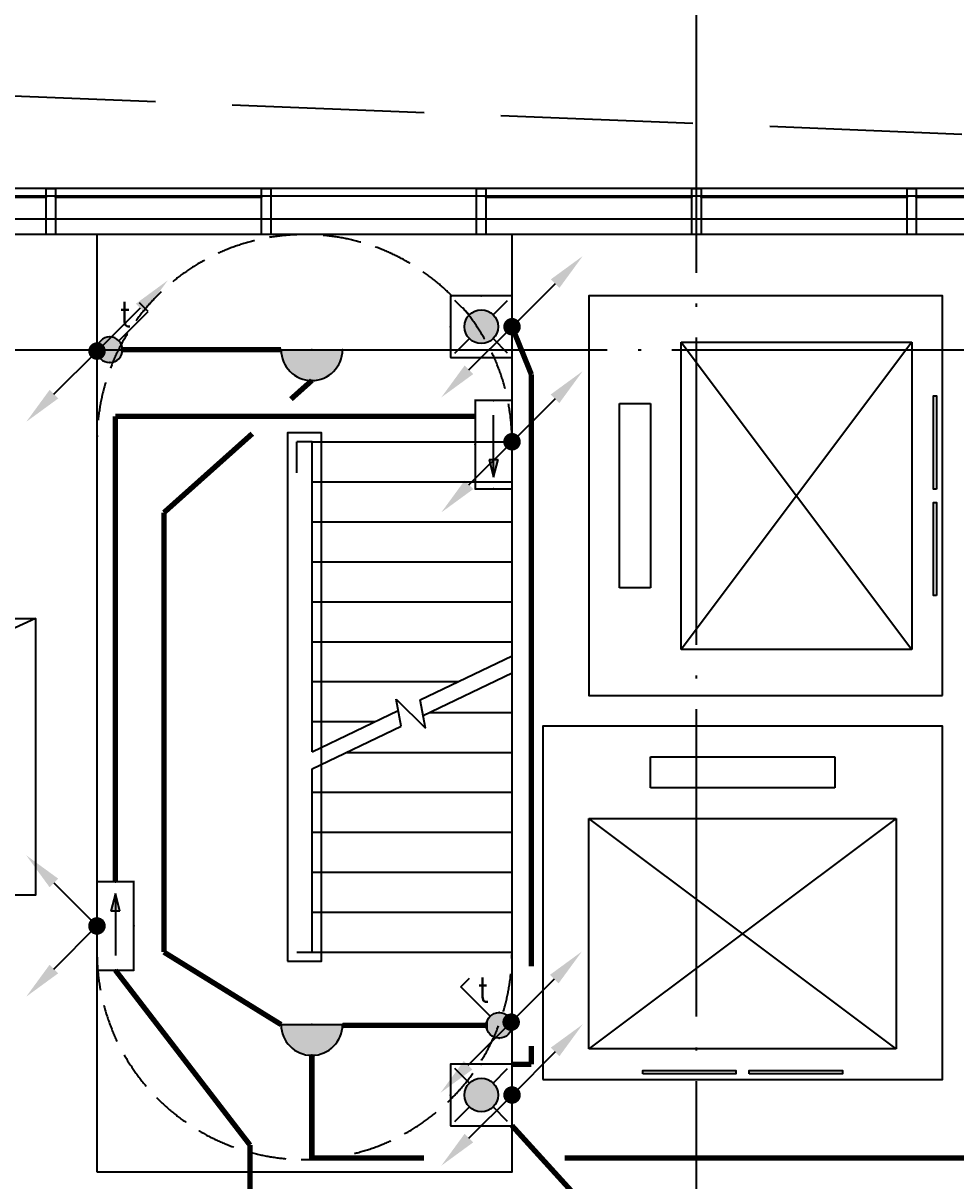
# Model space of a CAD drawing. Extents: x -2209072 to 495824, y -92434 to 572724.
# Drawn here: x 20820 to 26887, y 102891 to 110426 of the extents above; entities that cross this region are included whole.
import ezdxf
from ezdxf.enums import TextEntityAlignment as Align
from ezdxf.xclip import XClip

# ---------------------------------------------------------------- set-up
doc = ezdxf.new("R2010")
doc.units = 0
doc.header["$LTSCALE"] = 1000
doc.header["$MEASUREMENT"] = 0
for name, pattern in [('6#7#幕墙$0$DASH', [0.35, 0.25, -0.1]), ('DASH', [0.35, 0.25, -0.1]), ('X-104 6#7#平面$0$DOTE', [2.4200000000000004, 2, -0.2, 0.02, -0.2]), ('梯段6、7$0$DASH', [0.35, 0.25, -0.1])]:
    doc.linetypes.add(name, pattern=pattern)
doc.layers.get('0').update_dxf_attribs({"linetype": 'CONTINUOUS'})
doc.layers.get('Defpoints').update_dxf_attribs({"linetype": 'CONTINUOUS'})
for name, color, linetype in [('6#7#幕墙$0$A-C_玻璃幕墙', 140, 'CONTINUOUS'), ('6#7#幕墙$0$A-O_屋面', 201, 'CONTINUOUS'), ('6#7#幕墙$0$A-TECH_结构', 21, 'CONTINUOUS'), ('6#7#幕墙$0$A-金属背板', 30, 'CONTINUOUS'), ('EQUIP-照明', 3, 'CONTINUOUS'), ('LWIRE', 4, 'CONTINUOUS'), ('WIRE-应急', 2, 'DASH'), ('WIRE-照明', 1, 'CONTINUOUS'), ('X-104 6#7#平面$0$01-标注_轴线坐标', 132, 'CONTINUOUS'), ('X-104 6#7#平面$0$A-E_电梯', 171, 'CONTINUOUS'), ('X-104 6#7#平面$0$A-TECH_结构', 21, 'CONTINUOUS'), ('X-104 6#7#平面$0$A_AXIS-轴线', 36, 'X-104 6#7#平面$0$DOTE'), ('X-104 6#7#平面$0$水-消防_消火栓', 41, 'CONTINUOUS'), ('梯段6、7$0$A-E_楼梯', 171, 'CONTINUOUS')]:
    doc.layers.add(name, color=color, linetype=linetype)
doc.styles.add('_TEL_DIM', font='SIMPLEX', dxfattribs={"width": 0.8, "height": 3.5, "bigfont": 'HZTXT'})
doc.styles.get("Standard").update_dxf_attribs({"font": 'gbenor.shx', "bigfont": 'gbcbig.shx'})

# ---------------------------------------------------------------- blocks, each defined once
blk = doc.blocks.new('$equip$00001168')
blk.add_line((-0.5, 0), (0.5, 0))
blk.add_arc((0, 0), 0.5, 180, 0)
for p in [(-0.5, 0), (0, 0), (0.5, 0), (0, -0.5)]:
    blk.add_point(p)
for points in [[(0.4330127018911298, -0.25), (-0.4330127018911298, -0.25), (0.5, 0), (-0.5, 0)], [(0.25, -0.4330127018911298), (-0.25, -0.4330127018911298), (0.4330127018911298, -0.25), (-0.4330127018911298, -0.25)], [(0, -0.5), (0, -0.5), (0.25, -0.4330127018911298), (-0.25, -0.4330127018911298)]]:
    blk.add_solid(points)
at = {"flags": 9}
blk.add_attdef('A', (0, 0), '', height=2e-05, dxfattribs=at)
blk = doc.blocks.new('$equip$00001822')
for p, q in [((0.1473139127483591, 0.3556472460822988), (0.625, 0.8333333333339397)), ((0.625, 0.8333333333339397), (0.7664213562384248, 0.6919119770955149))]:
    blk.add_line(p, q)
blk.add_circle((0, 0.2083333333339397), 0.2083333333334168)
for p in [(0, 0.4166666666660603), (-0.2083333333357587, 0.2083333333339397), (0.2083333333357587, 0.2083333333339397), (-0.01544940226449398, 0.0005736313996749232)]:
    blk.add_point(p)
for points in [[(-0.1041666666715173, 0.3887552924552438), (0.1041666666715173, 0.3887552924552438), (-0.1804219591213041, 0.312500000001819), (0.1804219591213041, 0.312500000001819)], [(0, 0.4166666666660603), (0, 0.4166666666660603), (-0.1041666666715173, 0.3887552924552438), (0.1041666666715173, 0.3887552924552438)], [(-0.1804219591213041, 0.312500000001819), (0.1804219591213041, 0.312500000001819), (-0.2083333333284827, 0.2083333333339397), (0.2083333333284827, 0.2083333333339397)], [(-0.1804219591213041, 0.1041666666660603), (0.1804219591213041, 0.1041666666660603), (-0.2083333333284827, 0.2083333333339397), (0.2083333333284827, 0.2083333333339397)], [(-0.1041666666715173, 0.02791137421263556), (0.1041666666715173, 0.02791137421263556), (-0.1804219591213041, 0.1041666666660603), (0.1804219591213041, 0.1041666666660603)], [(0, 1.818989403545856e-12), (0, 1.818989403545856e-12), (-0.1041666666715173, 0.02791137421263556), (0.1041666666715173, 0.02791137421263556)]]:
    blk.add_solid(points)
at = {"color": 7, "style": '_TEL_DIM'}
blk.add_attdef('$TEXT$', text='', height=0.4, dxfattribs=at).set_placement((0.5805799275694881, 0.4645799965601327), align=Align.MIDDLE_CENTER)
at = {"color": 7, "style": '_TEL_DIM', "flags": 1}
blk.add_attdef('A', text='', height=2e-05, dxfattribs=at).set_placement((0, 0), align=Align.MIDDLE_CENTER)
blk = doc.blocks.new('$TelecSys$00000080')
for p, q in [((-0.7000000000007276, -0.7000000000007276), (0, 0)), ((0.1041666666678793, 0.1041666666660603), (0.1041666666678793, 0.1041666666660603)), ((-0.1041666666678793, -0.1041666666660603), (-0.1041666666678793, -0.1041666666660603))]:
    blk.add_line(p, q)
at = {"const_width": 0.1425}
blk.add_lwpolyline([(0.07125000000087311, 0, 1), (-0.07125000000087311, 0, 1)], format="xyb", close=True, dxfattribs=at)
blk.add_solid([(-0.6300000000010186, -0.7700000000004366), (-0.7700000000004366, -0.6299999999991996), (-1.150000000001455, -1.149999999999636)])
at = {"width": 0.8, "flags": 9}
blk.add_attdef('A', (0, 0), '', height=2e-05, rotation=180, dxfattribs=at)
blk = doc.blocks.new('$TelecSys$00000079')
for p, q in [((0.7000000000007276, 0.7000000000007276), (0, 0)), ((0.1041666666678793, 0.1041666666660603), (0.1041666666678793, 0.1041666666660603)), ((-0.1041666666678793, -0.1041666666660603), (-0.1041666666678793, -0.1041666666660603))]:
    blk.add_line(p, q)
at = {"const_width": 0.1425}
blk.add_lwpolyline([(-0.07125000000087311, 0, 1), (0.07125000000087311, 0, 1)], format="xyb", close=True, dxfattribs=at)
blk.add_solid([(0.6300000000010186, 0.7700000000004366), (0.7700000000004366, 0.6299999999991996), (1.150000000001455, 1.149999999999636)])
at = {"width": 0.8, "flags": 9}
blk.add_attdef('A', (0, 0), '', height=2e-05, dxfattribs=at)
blk = doc.blocks.new('$equip$00002604')
blk.add_hatch(color=256).paths.add_polyline_path([(0.2745181131831487, 0.5000125000005937, 1), (-0.2744993631858961, 0.5000125000005937, 1)])
for p, q in [((-0.4285620535811177, 0.9285839285730617), (-0.1940976152691292, 0.6941194902610732)), ((0.1941163652627438, 0.6941194902683492), (0.4285808035638183, 0.9285839285730617)), ((-0.4285620535811177, 0.07144107142812572), (-0.1940976152691292, 0.3059055097401142)), ((0.1941163652627438, 0.3059055097328383), (0.4285808035638183, 0.07144107142812572))]:
    blk.add_line(p, q)
at = {"const_width": 0.02}
blk.add_lwpolyline([(-0.4999906250013737, 1.000012500000594), (-0.4999906250013737, 1.250000059371814e-05), (0.5000093749986263, 1.250000059371814e-05), (0.5000093749986263, 1.000012500000594), (-0.4999906250013737, 1.000012500000594), (-0.4999906250013737, 1.250000059371814e-05)], dxfattribs=at)
blk.add_lwpolyline([(-0.4999906250013737, 1.000012500000594), (-0.4999906250013737, 1.250000059371814e-05), (0.5000093749986263, 1.250000059371814e-05), (0.5000093749986263, 1.000012500000594)], close=True)
blk.add_circle((9.374998626299202e-06, 0.5000125000005937), 0.2745087381843628)
for p in [(9.374998626299202e-06, 1.000012500000594), (-0.4999906250013737, 0.5000125000005937), (0.5000093749986263, 0.5000125000005937), (0, 0)]:
    blk.add_point(p)
at = {"color": 7, "style": '_TEL_DIM', "flags": 1}
blk.add_attdef('A', text='', height=2.5e-05, dxfattribs=at).set_placement((0, 0), align=Align.MIDDLE_CENTER)
blk = doc.blocks.new('$equip_U$00000292(HT0843)')
for p in [(9.374998626299202e-06, 1.000012500000594), (-0.4999906250013737, 0.5000125000005937), (0.5000093749986263, 0.5000125000005937)]:
    blk.add_point(p)
blk.add_blockref('$equip$00002604', (0, 0))
at = {"color": 7, "style": '_TEL_DIM', "flags": 1}
for tag in ['REMARK', 'A']:
    blk.add_attdef(tag, text='', height=2.5e-05, dxfattribs=at).set_placement((0, 0), align=Align.MIDDLE_CENTER)
blk = doc.blocks.new('$equip$00002541')
blk.add_hatch(color=256).paths.add_polyline_path([(-0.2400000000016007, 0.3719999999993888), (-0.5280000000020664, 0.2999999999992724), (-0.2400000000016007, 0.227999999999156)])
for p, q in [((-0.7199999999975262, 0.5999999999949068), (-0.7199999999975262, 0)), ((0.7199999999975262, 0.5999999999949068), (-0.7199999999975262, 0.5999999999949068)), ((0.7199999999975262, 0), (0.7199999999975262, 0.5999999999949068)), ((-0.2400000000016007, 0.3719999999993888), (-0.5280000000020664, 0.2999999999992724)), ((-0.5280000000020664, 0.2999999999992724), (-0.2400000000016007, 0.227999999999156)), ((-0.2400000000016007, 0.3719999999993888), (-0.2400000000016007, 0.227999999999156)), ((-0.7199999999975262, 0), (0.7199999999975262, 0))]:
    blk.add_line(p, q)
at = {"color": 7}
blk.add_line((-0.4800000000032014, 0.2999999999992724), (0.4800000000032014, 0.2999999999992724), dxfattribs=at)
at = {"const_width": 0.03}
blk.add_lwpolyline([(-0.7199999999975262, 0.5999999999949068), (-0.7199999999975262, 0), (0.7199999999975262, 0), (0.7199999999975262, 0.5999999999949068), (-0.7199999999975262, 0.5999999999949068), (-0.7199999999975262, 0)], dxfattribs=at)
for p in [(0, 0.5999999999949068), (-0.7199999999975262, 0.2999999999956344), (0.7199999999975262, 0.2999999999956344), (0, 0)]:
    blk.add_point(p)
at = {"color": 7, "style": '_TEL_DIM', "flags": 1}
blk.add_attdef('A', text='', height=2e-05, dxfattribs=at).set_placement((0, 0), align=Align.MIDDLE_CENTER)
blk = doc.blocks.new('梯段6、7')
at = {"color": 8, "linetype": '梯段6、7$0$DASH'}
for centre, radius, start, end in [((49800.00311367554, 3400.000000096537), 1350.000000000002, 0, 180), ((49800.00311367547, -6699.999999936466), 1350.000000000002, 0, 180), ((49800.00311367059, -9819.999999936525), 1350.000000000002, 180, 0), ((49800.00311368037, -16500.0036340596), 1350.000000000002, 0, 180), ((49800.00311366576, -19819.99999996959), 1350, 180, 0), ((20965.47970799168, -27260.00000000224), 1649.999999999774, 0, 180), ((49800.00311367547, -27020.00000000259), 1350.000000000002, 0, 180), ((20965.47970799194, -29600.00000000259), 1649.999999999774, 180, 0), ((49800.00311363724, -29879.99050598426), 1350.000000000002, 180, 0), ((49800.00311368033, -57378.12996616081), 1350.000000000002, 0, 180), ((20965.47970799173, -58198.12996616081), 1649.999999999778, 0, 180), ((49800.00311367551, -59458.12996616078), 1350.000000000002, 180, 0), ((20965.47970799188, -60358.12996616084), 1649.999999999774, 180, 0), ((49800.00311367546, -67528.12996619378), 1350.000000000002, 0, 180), ((20965.47970799168, -68018.12996619346), 1649.999999999774, 0, 180), ((49800.00311367064, -70128.1263565169), 1350.000000000002, 180, 0), ((20965.47970799194, -70358.12996619387), 1649.999999999774, 180, 0), ((49800.00311368039, -79978.12996622684), 1350.000000000002, 180, 0)]:
    blk.add_arc(centre, radius, start, end, dxfattribs=at)
at = {"layer": 'Defpoints'}
for points in [[(44800.0010378748, 6850.000000096596), (54800.00103786729, 6850.000000096537), (54800.00103786727, -3149.999999936525), (44800.00103787478, -3149.999999936525)], [(51150.00311368064, 4950.000000096508), (48450.0031136757, 4950.000000096596), (48450.00311367573, -1149.999999903375), (51150.00311368058, -1149.999999903463)], [(44800.00103787472, -3149.999999936583), (54800.00103786722, -3149.999999936525), (54800.00103786726, -13149.99999996959), (44800.00103787472, -13149.99999996953)], [(51150.00311368032, -5149.999999936583), (48450.00311367546, -5149.999999936525), (48450.00311367548, -11249.99999993655), (51150.00311368036, -11249.99999993652)], [(44800.00103787472, -13149.99999996953), (54800.00103786726, -13149.99999996959), (54800.00103786726, -23150.00000000259), (44800.00103787474, -23150.00000000259)], [(51150.00311367546, -15149.99999996956), (48450.00311367059, -15149.99999996956), (48450.00311367061, -21249.99999996959), (51150.00311367546, -21249.99999996959)], [(15665.47763219092, -23150.00000000268), (25665.47763218347, -23150.00000000265), (25665.47763218347, -33150.00000003559), (15665.47763219092, -33150.00000003568)], [(44800.00103787474, -23150.00000000259), (54800.00103786726, -23150.00000000259), (54800.00103786725, -33150.00000003568), (44800.00103787474, -33150.00000003565)], [(19315.47970798681, -24850.00000000265), (22615.47970799168, -24850.00000000265), (22615.47970799168, -31250.00000000268), (19315.47970798681, -31250.00000000259)], [(48450.00311367059, -25150.00000000265), (51150.00311367547, -25150.00000000259), (51150.00311367547, -31250.00000000256), (48450.00311367059, -31250.00000000265)], [(15665.47763219097, -53908.12996616078), (25665.47763218347, -53908.12996616078), (25665.47763218352, -63908.12996619384), (15665.47763219094, -63908.12996619381)], [(44800.00103787474, -53908.12996616081), (54800.00103786722, -53908.12996616078), (54800.00103786725, -63908.12996619381), (44800.00103787474, -63908.12996619381)], [(19315.4797079867, -55608.12996616084), (22615.47970799159, -55608.12996616084), (22615.47970799156, -62008.12996616084), (19315.4797079867, -62008.12996616078)], [(51150.00311368032, -55908.12996616081), (48450.00311367543, -55908.12996616081), (48450.00311367546, -62008.12996616078), (51150.00311368036, -62008.12996616084)], [(15665.47763219094, -63908.12996619381), (25665.47763218349, -63908.12996619381), (25665.47763218349, -73908.12996622684), (15665.47763219097, -73908.12996622687)], [(44800.00103787474, -63908.12996619381), (54800.00103786722, -63908.12996619381), (54800.00103786726, -73908.12996622684), (44800.00103787472, -73908.12996622684)], [(19315.4797079917, -65608.12996619387), (22615.47970799656, -65608.12996619387), (22615.47970799659, -72008.12996619387), (19315.47970799173, -72008.12996619387)], [(51150.00311368032, -65908.12996619381), (48450.00311367544, -65908.12996619387), (48450.00311367547, -72008.12996619384), (51150.00311368034, -72008.12996619384)], [(15665.477632191, -73908.12996622687), (25665.47763218349, -73908.12996622684), (25665.47763218352, -83908.1299662599), (15665.477632191, -83908.1299662599)], [(44800.00103787475, -73908.12996622687), (54800.00103786726, -73908.12996622684), (54800.00103786727, -83908.1299662599), (44800.00103787474, -83908.12996625988)], [(19315.47970798673, -75608.12996622693), (22615.47970799159, -75608.1299662269), (22615.47970799156, -82008.1299662269), (19315.47970798673, -82008.12996622693)], [(51150.00311368036, -75908.12996622687), (48450.00311367544, -75908.12996622684), (48450.00311367548, -82008.12996622684), (51150.00311368042, -82008.12996622684)]]:
    blk.add_lwpolyline(points, close=True, dxfattribs=at)
for points in [[(47328.13509098372, -61608.12996616078), (52127.8370705538, -61608.12996616078)], [(47328.13509098369, -71608.12996619378), (52127.83707055378, -71608.12996619378)], [(47328.13509098372, -81608.12996622687), (52127.83707055381, -81608.12996622678)]]:
    blk.add_lwpolyline(points, dxfattribs=at)
at = {"layer": '梯段6、7$0$A-E_楼梯'}
for p, q in [((49850.00311367544, -16499.99999996959), (49750.00311367054, -16499.99999996953)), ((49750.00311367055, -16699.99999996959), (49750.00311367054, -16499.99999996953)), ((49850.00311367547, -18516.5383014743), (49850.00311367544, -16499.99999996959)), ((49850.00311367544, -16499.99999996959), (51150.00311367548, -16499.99999996953)), ((49910.00311366803, -16699.99999996959), (49910.00311366802, -16499.99999996959)), ((49910.00311366802, -16499.99999996959), (51150.00311367548, -16499.99999996953)), ((51150.00311367546, -17892.53830147415), (51150.00311367547, -16699.99999996962)), ((49850.00311367544, -16759.99999996959), (51150.00311367548, -16759.99999996959)), ((49850.00311367547, -17019.99999996959), (51150.00311367548, -17019.99999996953)), ((49850.00311367546, -17279.99999996959), (51150.00311367546, -17279.99999996953)), ((49850.00311367548, -17539.99999996953), (51150.00311367546, -17539.99999996959)), ((49850.00311367548, -17799.99999996953), (51150.00311367547, -17799.99999996959)), ((50553.44414001248, -18178.8866088324), (51150.00311367548, -17892.53830147409)), ((50572.56100925029, -18280.63390858911), (51150.0031136755, -18003.46169846502)), ((51150.00311367546, -19819.99999996959), (51150.0031136755, -18003.46169846502)), ((49850.00311367548, -18059.99999996959), (50801.12457514326, -18059.99999996959)), ((50428.57100245611, -18349.74911185022), (50395.62278177442, -18174.38606236456)), ((50395.62278177442, -18174.38606236456), (50587.93096954554, -18362.43872390778)), ((50587.93096954554, -18362.43872390778), (50553.44414001248, -18178.8866088324)), ((49850.00311367548, -18516.53830147412), (50409.45413321827, -18248.00181209357)), ((50615.54831887432, -18259.9999999695), (51150.00311367544, -18259.99999996956)), ((49850.00311367546, -18319.99999996959), (50259.45790847656, -18319.99999996959)), ((49850.00311367547, -18627.46169846499), (50428.57100245611, -18349.74911185022)), ((50073.88165220765, -18519.99999996959), (51150.00311367547, -18519.99999996953)), ((49850.00311367548, -19819.99999996959), (49850.00311367547, -18627.46169846499)), ((49850.00311367547, -18779.99999996956), (51150.00311367548, -18779.9999999695)), ((49850.00311367544, -19039.99999996956), (51150.00311367546, -19039.99999996956)), ((49850.00311367547, -19299.9999999695), (51150.00311367546, -19299.99999996956)), ((49850.00311367547, -19559.99999996953), (51150.00311367546, -19559.99999996956)), ((49750.00311367058, -19819.99999996953), (49852.73716575759, -19819.99999996959)), ((49850.00311367548, -19819.99999996959), (51150.00311367546, -19819.99999996959)), ((49750.00311370398, -27020.00000000265), (49850.00311367061, -27020.00000000262)), ((65868.2518914072, -53274.68419681478), (106225.487226869, -53274.68419681478)), ((66772.08878844205, -53642.5220346525), (68592.08878844205, -54824.95446708499)), ((66706.71224821625, -53743.14960536809), (68845.65029137098, -55132.79230492283)), ((66838.5272855135, -56653.06257519309), (68977.46532866826, -55263.41987563836)), ((65909.85493770942, -56514.14365627419), (63784.49059929526, -56514.14365627422)), ((66542.08878844243, -56514.14365627422), (65909.85493770942, -56514.14365627419)), ((66572.08878844237, -56634.14365627416), (63784.49059929524, -56634.14365627419)), ((66542.08878844244, -56676.73623493291), (68845.650291371, -58173.33284546339)), ((66772.08878844205, -56683.06257519315), (68592.08878844205, -57865.49500762558)), ((66802.08878844243, -59524.68419681478), (64634.40468344954, -59524.68419681481)), ((66792.02932894987, -59524.68419681481), (106225.487226869, -59524.68419681478)), ((49690.00311367543, -78442.12996622684), (49690.00311367538, -77318.12996622623)), ((49690.00311367538, -77318.12996622623), (49910.00311367548, -77318.12996622623)), ((49910.00311367548, -77318.12996622623), (49910.00311367551, -80038.12996622667)), ((49750.00311367543, -78418.12996622687), (49750.0031136754, -77378.1299662262)), ((49750.0031136754, -77378.1299662262), (49850.00311367546, -77378.12996622626)), ((49850.00311367546, -77378.12996622626), (49850.0031136755, -80038.12996622667)), ((48450.0031136755, -80108.12996622684), (48450.0031136755, -80048.12996622681)), ((49910.00311367551, -80038.12996622667), (49850.0031136755, -80038.12996622667))]:
    blk.add_line(p, q, dxfattribs=at)
for points in [[(49690.00311363903, -19879.99999996962), (49910.00311363912, -19879.99999996976), (49910.00311366862, -16439.99999996953), (49690.00311366862, -16439.99999996962), (49690.00311363903, -19879.99999996962)], [(49690.00311370401, -29360.00000000262), (49690.00311370401, -26960.00000000262), (49910.00311370399, -26960.00000000265), (49910.00311370399, -29880.00000000265)], [(51150.00311363724, -29879.99050598429), (51150.00311367546, -29620.00000000262)], [(66542.08878844244, -53443.60311573357), (66542.08878844243, -53274.68419681478), (66153.67404060112, -53274.68419681475)], [(66542.08878844243, -53304.68419681478), (66542.08878844243, -53704.68419681481), (66342.08878844243, -53704.68419681475), (66342.08878844243, -53304.68419681478)], [(68882.08878844208, -54963.87338600389), (68882.08878844208, -54794.95446708493), (68622.08878844208, -54794.95446708496), (68622.08878844208, -54626.03554816605), (68362.08878844208, -54626.03554816605), (68362.08878844211, -54457.11662924709), (68102.0887884421, -54457.11662924706), (68102.08878844207, -54288.1977103283), (67842.08878844207, -54288.1977103283), (67842.0887884421, -54119.27879140934), (67582.08878844212, -54119.27879140931), (67582.08878844211, -53950.35987249037), (67322.0887884421, -53950.35987249043), (67322.0887884421, -53781.44095357147), (67062.08878844211, -53781.44095357147), (67062.08878844211, -53612.5220346525), (66802.08878844211, -53612.5220346525), (66802.08878844244, -53443.60311573357), (66542.08878844244, -53443.60311573357)], [(68852.08878844207, -54963.87338600389), (68852.08878844207, -54824.95446708496), (68592.08878844205, -54824.95446708499), (68592.08878844208, -54656.03554816602), (68332.0887884421, -54656.03554816602), (68332.08878844208, -54487.11662924715), (68072.08878844207, -54487.11662924712), (68072.0887884421, -54318.19771032827), (67812.08878844208, -54318.19771032827), (67812.08878844208, -54149.27879140939), (67552.0887884421, -54149.27879140936), (67552.0887884421, -53980.3598724904), (67292.08878844211, -53980.35987249037), (67292.08878844208, -53811.44095357152), (67032.08878844208, -53811.44095357152), (67032.08878844211, -53642.52203465253), (66772.08878844205, -53642.5220346525), (66772.08878844237, -53473.6031157336), (66542.08878844243, -53473.60311573363)], [(66802.08878844243, -56484.14365627419), (66802.08878844246, -56315.22473735522), (67062.08878844243, -56315.22473735525), (67062.08878844243, -56146.30581843632), (67322.08878844243, -56146.30581843635), (67322.08878844243, -55977.38689951738), (67582.08878844243, -55977.38689951738), (67582.08878844244, -55808.46798059859), (67842.08878844244, -55808.46798059857), (67842.08878844243, -55639.54906167966), (68102.08878844242, -55639.54906167966), (68102.0887884424, -55470.6301427607), (68362.08878844239, -55470.63014276072), (68362.0887884424, -55301.71122384179), (68622.08878844242, -55301.71122384173), (68622.0887884424, -55132.79230492286), (68882.0887884424, -55132.79230492288), (68882.08878844208, -54963.87338600389), (69142.08878844205, -54963.87338600389)], [(66832.08878844243, -56484.14365627419), (66832.08878844243, -56345.22473735528), (67092.08878844243, -56345.22473735528), (67092.08878844244, -56176.30581843635), (67352.08878844244, -56176.30581843635), (67352.08878844243, -56007.38689951741), (67612.08878844243, -56007.38689951741), (67612.0887884424, -55838.46798059862), (67872.08878844243, -55838.46798059862), (67872.08878844242, -55669.54906167963), (68132.08878844242, -55669.54906167963), (68132.0887884424, -55500.63014276072), (68392.0887884424, -55500.6301427607), (68392.0887884424, -55331.71122384176), (68652.08878844242, -55331.71122384176), (68652.08878844242, -55162.79230492283), (68912.08878844246, -55162.79230492286), (68912.08878844211, -54993.87338600386), (69142.08878844207, -54993.87338600386)], [(69112.08878844214, -54993.87338600389), (69112.08878844214, -55393.87338600386), (68912.08878844214, -55393.87338600386), (68912.08878844211, -54993.87338600386)], [(68882.0887884421, -58004.41392654451), (68882.08878844208, -57835.49500762558), (68622.08878844208, -57835.49500762558), (68622.08878844212, -57666.57608870658), (68362.0887884421, -57666.57608870664), (68362.0887884421, -57497.65716978774), (68102.08878844211, -57497.65716978774), (68102.08878844211, -57328.73825086886), (67842.08878844211, -57328.73825086886), (67842.08878844211, -57159.81933194998), (67582.0887884421, -57159.81933194996), (67582.08878844211, -56990.90041303099), (67322.08878844211, -56990.90041303099), (67322.0887884421, -56821.98149411209), (67062.08878844211, -56821.98149411211), (67062.08878844211, -56653.06257519312), (66802.08878844211, -56653.06257519309), (66802.08878844243, -56484.14365627419), (66542.08878844244, -56484.14365627422)], [(68852.08878844207, -58004.41392654454), (68852.08878844208, -57865.49500762555), (68592.08878844205, -57865.49500762558), (68592.08878844208, -57696.57608870661), (68332.0887884421, -57696.57608870658), (68332.08878844207, -57527.65716978771), (68072.08878844207, -57527.65716978771), (68072.08878844208, -57358.73825086889), (67812.08878844208, -57358.73825086886), (67812.0887884421, -57189.81933194996), (67552.08878844207, -57189.81933195001), (67552.08878844208, -57020.90041303102), (67292.08878844208, -57020.90041303105), (67292.08878844211, -56851.98149411209), (67032.08878844211, -56851.98149411209), (67032.08878844208, -56683.06257519312), (66772.08878844205, -56683.06257519315), (66772.08878844237, -56514.14365627425), (66542.08878844243, -56514.14365627422)], [(66772.08878844237, -56514.14365627468), (66772.08878844239, -56914.14365627471), (66572.08878844237, -56914.14365627468), (66572.08878844239, -56514.14365627465)], [(66802.08878844243, -59524.68419681478), (66802.08878844246, -59355.76527789584), (67062.08878844244, -59355.76527789584), (67062.08878844242, -59186.84635897691), (67322.08878844243, -59186.84635897694), (67322.08878844243, -59017.927440058), (67582.08878844243, -59017.927440058), (67582.08878844243, -58849.00852113913), (67842.08878844244, -58849.00852113916), (67842.08878844242, -58680.08960222028), (68102.08878844243, -58680.08960222028), (68102.0887884424, -58511.17068330129), (68362.0887884424, -58511.17068330132), (68362.08878844243, -58342.25176438238), (68622.08878844242, -58342.25176438235), (68622.08878844242, -58173.33284546345), (68882.08878844243, -58173.33284546342), (68882.0887884421, -58004.41392654451), (69142.08878844208, -58004.41392654451)]]:
    blk.add_lwpolyline(points, dxfattribs=at)
for p in [(66792.02932894988, -53443.60311573368), (66792.02932894985, -53612.52203465265), (66792.02932894988, -53781.44095357158), (66792.02932894988, -53950.35987249043), (66792.02932894987, -54119.27879140942), (66792.02932894987, -54288.1977103283), (66792.02932894988, -54457.1166292472), (66792.02932894985, -54626.03554816614), (66792.02932894985, -54794.9544670851), (66792.02932894985, -54963.87338600395), (66792.02932894987, -55132.79230492294), (66792.02932894987, -55301.71122384182), (66792.02932894988, -55470.63014276075), (66792.02932894985, -55639.54906167969), (66792.02932894987, -55808.46798059859), (66792.02932894987, -55977.3868995175), (66792.02932894987, -56146.30581843641), (66792.02932894987, -56315.22473735534), (66792.02932894988, -56484.14365627425), (66792.02932894987, -56653.06257519315), (66792.02932894985, -56821.98149411211), (66792.02932894987, -56990.90041303099), (66792.02932894988, -57159.8193319499), (66792.02932894985, -57328.73825086886), (66792.02932894987, -57497.65716978777), (66792.0293289499, -57666.57608870664), (66792.02932894985, -57835.49500762561), (66792.02932894985, -58004.41392654451), (66792.02932894985, -58173.33284546342), (66792.02932894987, -58342.25176438238), (66792.02932894985, -58511.17068330126), (66792.02932894988, -58680.08960222019), (66792.02932894985, -58849.00852113913), (66792.02932894987, -59017.92744005803), (66792.02932894985, -59186.84635897694), (66792.02932894984, -59355.7652778959)]:
    blk.add_point(p, dxfattribs=at)
blk = doc.blocks.new('X-104 6#7#平面$0$A$C1863634F')
at = {"layer": 'X-104 6#7#平面$0$A_AXIS-轴线'}
for points in [[(25200.00000000012, -4499.999999999927), (25200, 60899.99999999997)], [(-4000.000000000037, 19199.99999999997), (117299.9999999999, 19199.9999999993)]]:
    blk.add_lwpolyline(points, dxfattribs=at)
blk = doc.blocks.new('X-104 6#7#平面$0$efrgh')
at = {"layer": 'X-104 6#7#平面$0$A-TECH_结构'}
blk.add_lwpolyline([(-699.878679235735, 109050.0075828615), (-699.878679235735, 87750.00758286186), (51100.12132076386, 87750.00758286186), (51100.12132076386, 109050.0075828615)], close=True, dxfattribs=at)
blk = doc.blocks.new('X-104 6#7#平面$0$fgh')
at = {"layer": 'X-104 6#7#平面$0$A-TECH_结构'}
blk.add_lwpolyline([(7318.774660488521, -108772.4248333825), (7318.774660488521, -130072.4248333821), (59118.7746604881, -130072.4248333821), (59118.77466048811, -108772.4248333825)], close=True, dxfattribs=at)
blk = doc.blocks.new('X-104 6#7#平面$0$gvhghjjj')
at = {"layer": 'X-104 6#7#平面$0$A-TECH_结构'}
blk.add_lwpolyline([(20900.01358880126, 17450.0077622246), (20440.0068666609, 17240.00766834736), (20299.99988656415, 15650.00771662596)], dxfattribs=at)
blk.add_lwpolyline([(20300.00689274841, 17450.0076684902), (20900.01379594958, 17450.00769673761), (20900.0068159604, 15650.00773232705), (20299.99991275923, 15650.00770407965)], close=True, dxfattribs=at)
blk = doc.blocks.new('A-电梯2623')
for p, q in [((-574.9999999895263, 1900.00000002848), (-574.9999999895263, 2100.00000002848)), ((-574.9999999895263, 2100.00000002848), (624.999999989519, 2100.000000027956)), ((624.999999989519, 2100.000000027956), (624.999999989519, 1900.000000028014)), ((624.999999989519, 1900.000000028014), (-574.9999999895263, 1900.00000002848)), ((-975.0000000027976, 200.0000000191685), (-975.000000002332, 1700.000000013753)), ((-975.000000002332, 1700.000000013753), (1025.000000002092, 1700.000000013055)), ((1025.000000002092, 1700.000000013055), (-975.0000000027976, 200.0000000191685)), ((1025.00000000151, 200.00000001847), (-975.000000002332, 1700.000000013753)), ((1025.000000002092, 1700.000000013055), (1025.00000000151, 200.00000001847)), ((1025.00000000151, 200.00000001847), (-975.0000000027976, 200.0000000191685))]:
    blk.add_line(p, q)
for points in [[(-1275, 0), (1324.999999999998, 0), (1325, 2299.999999999998), (-1275, 2299.999999999998)], [(-625.0000000000091, 38.08112883746435), (-625.0000000000091, 58.97966308710966), (-18.33333333334485, 58.97966308710966), (-18.33333333334485, 38.08112883746435)], [(68.33333333205337, 38.08112883718422), (68.33333333205337, 58.97966308682953), (674.9999999999982, 58.97966308682953), (674.9999999999982, 38.08112883718422)]]:
    blk.add_lwpolyline(points, close=True)
blk = doc.blocks.new('6#7#幕墙')
at = {"layer": '6#7#幕墙$0$A-C_玻璃幕墙'}
blk.add_lwpolyline([(-999.9939339254634, 109350.0204729462), (-999.9939339254342, 87450.00682430677), (51400.00606607419, 87450.00682430688), (51400.00606607427, 109350.0068243065), (-999.9939339254634, 109350.0068243064)], dxfattribs=at)
for points in [[(20970.00606604717, 109350.0068243064), (21030.00606604717, 109350.0068243064), (21030.00606604754, 109049.993175748), (20970.00606604754, 109049.993175748)], [(22370.00606604717, 109350.0068243064), (22430.00606604717, 109350.0068243064), (22430.00606604754, 109049.993175748), (22370.00606604754, 109049.993175748)], [(23770.00606604717, 109350.0068243064), (23830.00606604717, 109350.0068243064), (23830.00606604754, 109049.993175748), (23770.00606604754, 109049.993175748)], [(25170.00606604717, 109350.0068243064), (25230.00606604717, 109350.0068243064), (25230.00606604754, 109049.993175748), (25170.00606604754, 109049.993175748)], [(26570.00606604717, 109350.0068243064), (26630.00606604717, 109350.0068243064), (26630.00606604754, 109049.993175748), (26570.00606604754, 109049.993175748)], [(-949.9939339254634, 109300.0068243064), (-949.9939339254342, 87500.00682430677), (51350.00606607416, 87500.00682430688), (51350.00606607427, 109300.0068243065)], [(-799.9939339254634, 109150.0068243064), (-799.9939339254342, 87650.00682430677), (51200.00606607416, 87650.00682430688), (51200.00606607427, 109150.0068243065)]]:
    blk.add_lwpolyline(points, close=True, dxfattribs=at)
at = {"layer": '6#7#幕墙$0$A-O_屋面', "linetype": '6#7#幕墙$0$DASH', "ltscale": 5}
blk.add_lwpolyline([(35668.41210767835, 109350.0068243063), (-3599.993175664276, 110930.0068242993), (-3599.993175664276, 86150.00682429926), (36700.0068243339, 86150.0068242992), (36700.0068243339, 87450.01048181704)], dxfattribs=at)
at = {"layer": '6#7#幕墙$0$A-TECH_结构'}
blk.add_lwpolyline([(-699.9939339254634, 109050.0068243064), (-699.9939339254342, 87750.00682430677), (51100.00606607416, 87750.00682430688), (51100.00606607427, 109050.0068243065)], close=True, dxfattribs=at)
at = {"layer": '6#7#幕墙$0$A-金属背板'}
for points in [[(20970.15060193633, 109300.0128902952), (20970.15060193633, 109290.0128902951), (19630.00606604701, 109290.0128902955), (19630.00606604701, 109300.0128902956)], [(22370.15060193657, 109300.0128902936), (22370.15060193657, 109290.0128902935), (21030.00606604724, 109290.012890294), (21030.00606604724, 109300.012890294)], [(25170.1452938433, 109300.0128902919), (25170.1452938433, 109290.0128902918), (23830.00075795398, 109290.0128902923), (23830.00075795398, 109300.0128902923)], [(26570.14453528437, 109300.0113727804), (26570.14453528437, 109290.0113727803), (25229.99999939505, 109290.0113727808), (25229.99999939505, 109300.0113727808)], [(27970.00606604724, 109300.012131537), (27970.00606604724, 109290.012131537), (26629.99999939505, 109290.0121315366), (26629.99999939505, 109300.0121315366)]]:
    blk.add_lwpolyline(points, close=True, dxfattribs=at)
blk = doc.blocks.new('X-104 6#7#平面')
blk.add_blockref('6#7#幕墙', (0, 0))
ref = blk.add_blockref('梯段6、7', (-27150.09360923112, 124200.1024626621))
XClip(ref).set_block_clipping_path([(48450.003113670595, -21249.999999969554), (51150.003113675455, -15149.999999969554)])
at = {"layer": 'X-104 6#7#平面$0$01-标注_轴线坐标'}
blk.add_blockref('X-104 6#7#平面$0$A$C1863634F', (-0.09705783345270902, 89100.1228385586), dxfattribs=at)
at = {"layer": 'X-104 6#7#平面$0$A-E_电梯', "rotation": 90}
blk.add_blockref('A-电梯2623', (26799.90975819982, 107325.1296157635), dxfattribs=at)
at = {"layer": 'X-104 6#7#平面$0$A-E_电梯'}
blk.add_blockref('A-电梯2623', (25474.90975820099, 103550.1296159473), dxfattribs=at)
at = {"layer": 'X-104 6#7#平面$0$A-TECH_结构'}
for name, p in [('X-104 6#7#平面$0$fgh', (-8018.872476589517, 217822.5484301847)), ('X-104 6#7#平面$0$gvhghjjj', (-0.09705785848200321, 89100.1228385594))]:
    blk.add_blockref(name, p, dxfattribs=at)
at = {"layer": 'X-104 6#7#平面$0$水-消防_消火栓', "linetype": 'ByBlock'}
blk.add_blockref('X-104 6#7#平面$0$efrgh', (-0.1091896734433249, 0.1220800168947584), dxfattribs=at)

msp = doc.modelspace()

# ---------------------------------------------------------------- linework, layer by layer
at = {"layer": 'WIRE-应急', "linetype": 'DASH', "const_width": 35}
for points in [[(24125.73617859092, 108139.8840681696), (24000.0060314922, 108450.0030146574)], [(24125.73617859095, 104287.0255801408), (24125.73617859092, 108139.8840681696)], [(23760.01225147835, 107866.2578401309), (21420.01288199564, 107866.2578401309)], [(21420.01288199564, 104838.0145750046), (21420.01288199564, 107866.2578401309)], [(22295.7085876679, 103123.7903975425), (21420.01288199564, 104262.0145750066)], [(24125.73617859092, 103650.0104979792), (24125.73617859095, 103769.7375183432)], [(24000.0009469793, 103650.0104979792), (24125.73617859092, 103650.0104979792)], [(25027.34396351781, 102119.8515146568), (24000.0009469793, 103250.0104979792)], [(22295.7085876679, 101835.9795797144), (22295.7085876679, 103123.7903975425)]]:
    msp.add_lwpolyline(points, dxfattribs=at)
at = {"layer": 'WIRE-照明', "linetype": 'Continuous', "const_width": 35}
for points in [[(22497.63383132432, 108300.0068243204), (21466.67269815428, 108300.0068243204)], [(22561.96355274312, 107978.757840131), (22697.63383132429, 108100.0068243204)], [(21735.32306024153, 107239.9864522201), (22310.20216369037, 107753.757840131)], [(21735.32306024153, 104379.9864522201), (21735.32306024153, 107239.9864522201)], [(22497.63383132427, 103908.3160607772), (21735.32306024153, 104379.9864522201)], [(22897.6366313291, 103903.0708516755), (23833.34147142739, 103903.0708516755)], [(22697.63383132427, 103708.3160607772), (22697.63383132427, 103029.98645222)], [(23427.50603149139, 103039.6638289873), (22697.63383132427, 103039.6638289873)], [(27007.51288209776, 103039.6638289873), (24343.24574204458, 103039.6638289873)]]:
    msp.add_lwpolyline(points, dxfattribs=at)

# ---------------------------------------------------------------- block references
msp.add_blockref('X-104 6#7#平面', (0, 0))
at = {"layer": 'EQUIP-照明', "xscale": 400, "yscale": 400, "zscale": 400}
for name, p, rotation in [('$equip_U$00000292(HT0843)', (24000.0060314922, 108450.0030146574), 90), ('$equip$00002541', (24000.01225147632, 107682.6084397083), 90), ('$equip$00002541', (21300.01288199739, 104550.0145750056), 270), ('$equip_U$00000292(HT0843)', (24000.00594697953, 103450.0067479798), 90)]:
    msp.add_blockref(name, p, dxfattribs=dict(at, rotation=rotation))
at = {"layer": 'EQUIP-照明'}
ref = msp.add_blockref('$equip$00001822', (21300.00603148734, 108300.0068243204), dxfattribs=dict(at, xscale=-400, yscale=400, zscale=400, rotation=270))
ref.add_attrib('$TEXT$', 't', dxfattribs={"layer": '0', "color": 7, "height": 160, "style": '_TEL_DIM'}).set_placement((21485.83803011139, 108532.2387953482), align=Align.MIDDLE_CENTER)
at = {"layer": 'EQUIP-照明', "xscale": 400, "yscale": 400, "zscale": 400}
for p in [(22697.63383132429, 108300.0068243204), (22697.63383132427, 103908.3160607772)]:
    msp.add_blockref('$equip$00001168', p, dxfattribs=at)
at = {"layer": 'EQUIP-照明'}
ref = msp.add_blockref('$equip$00001822', (24000.00813809381, 103903.0708516755), dxfattribs=dict(at, xscale=400, yscale=400, zscale=400, rotation=90))
ref.add_attrib('$TEXT$', 't', dxfattribs={"layer": '0', "color": 7, "height": 160, "style": '_TEL_DIM'}).set_placement((23814.17613946976, 104135.3028227032), align=Align.MIDDLE_CENTER)
at = {"layer": 'LWIRE', "yscale": 400, "zscale": 400}
for name, p, xscale in [('$TelecSys$00000079', (24000.0060314922, 108450.0030146574), 400), ('$TelecSys$00000079', (21300.44800449108, 108291.4355451207), 400), ('$TelecSys$00000080', (24000.0060314922, 108450.0030146574), 400), ('$TelecSys$00000080', (21300.44800449108, 108291.4355451207), 400), ('$TelecSys$00000079', (24000.00541325334, 107701.2998059309), 400), ('$TelecSys$00000080', (24000.00541325334, 107701.2998059309), 400), ('$TelecSys$00000079', (21300.0060595477, 104550.0077506916), -400), ('$TelecSys$00000080', (21300.0060595477, 104550.0077506916), 400), ('$TelecSys$00000079', (23994.42586325092, 103923.9041850098), 400), ('$TelecSys$00000080', (23994.42586325092, 103923.9041850098), 400), ('$TelecSys$00000079', (24000.0060314922, 103450.0067479798), 400), ('$TelecSys$00000080', (24000.0060314922, 103450.0067479798), 400)]:
    msp.add_blockref(name, p, dxfattribs=dict(at, xscale=xscale))

doc.saveas('drawing.dxf')
